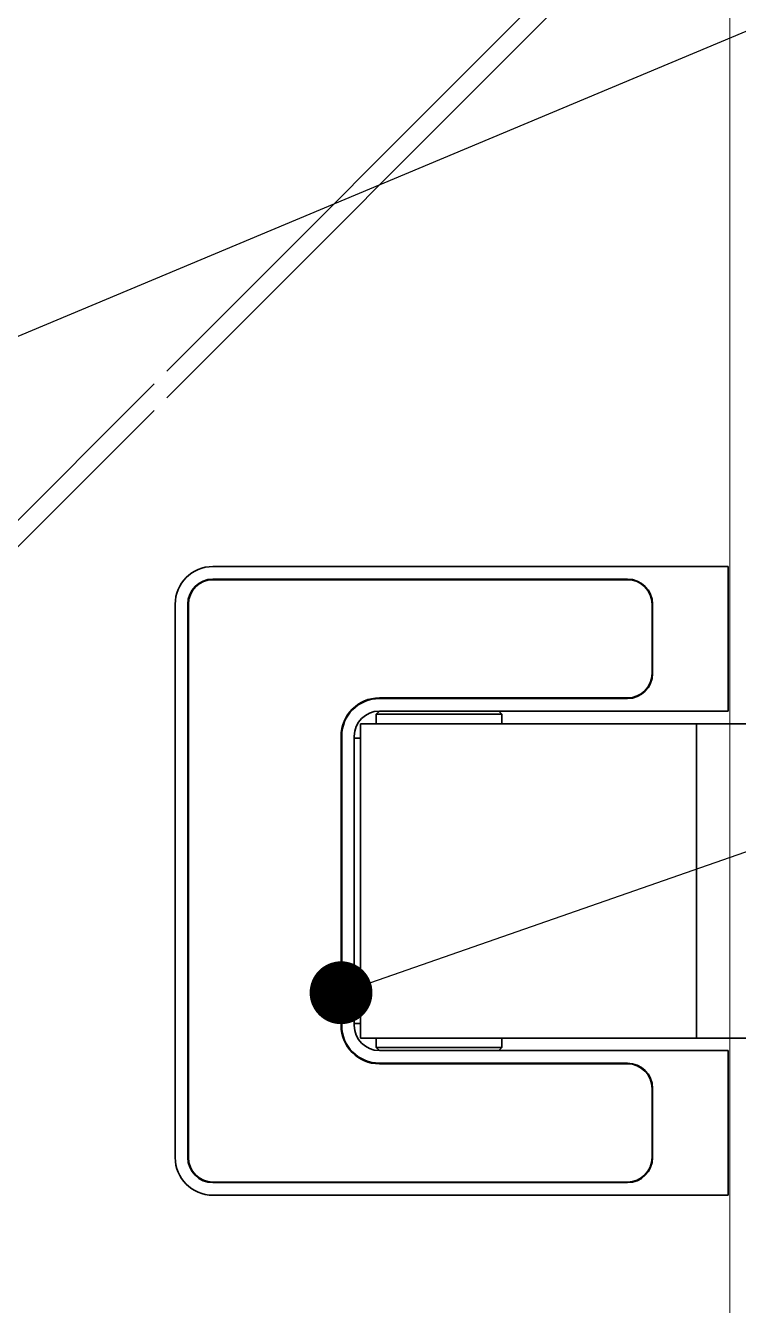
# Model space of a CAD drawing. Header units: inches. Extents: x 258415 to 640093, y 441672 to 945769.
# Drawn here: x 320763.5 to 320877, y 460882.9 to 461086.4 of the extents above; entities that cross this region are included whole.
import ezdxf

# ---------------------------------------------------------------- set-up
doc = ezdxf.new("R2010")
doc.units = ezdxf.units.IN
doc.header["$MEASUREMENT"] = 0
for name, color, linetype, lineweight in [('Beschlag', 5, 'Continuous', 35), ('CQ Glass Door', 4, 'Continuous', 0), ('CQ Hardware Accs.', 1, 'Continuous', 0)]:
    doc.layers.add(name, color=color, linetype=linetype, lineweight=lineweight)
doc.layers.add('CQ text label', color=3, linetype='Continuous')
doc.layers.add('CQ_callout', color=34, linetype='Continuous')
doc.styles.get("Standard").update_dxf_attribs({"font": 'arial.ttf'})
doc.dimstyles.get("Standard").update_dxf_attribs({"dimtxt": 0.18, "dimasz": 0.18, "dimexe": 0.18, "dimexo": 0.0625, "dimgap": 0.09, "dimtad": 0, "dimtih": 1, "dimtoh": 1, "dimdec": 4, "dimzin": 0, "dimdsep": 46, "dimtxsty": 'Standard', "dimcen": 0.09, "dimadec": 0, "dimazin": 0, "dimtfac": 1, "dimtdec": 4, "dimtofl": 0, "dimtmove": 0, "dimatfit": 3, "dimfxl": 1, "dimtolj": 1, "dimtzin": 0, "dimarcsym": 0})

# ---------------------------------------------------------------- blocks, each defined once
blk = doc.blocks.new('mwe agitus L_7110 elevation')
at = {"layer": 'Beschlag'}
for p, q in [((114908.69, 8162.08), (114832.69, 8162.08)), ((114908.69, 8162.08), (114914.69, 8162.08)), ((114914.69, 8139.08), (114914.69, 8162.08)), ((114832.69, 8160.08), (114898.69, 8160.08)), ((114832.69, 8159.98), (114898.69, 8159.98)), ((114826.69, 8068.08), (114826.69, 8156.08)), ((114828.69, 8068.08), (114828.69, 8156.08)), ((114828.79, 8068.08), (114828.79, 8156.08)), ((114902.59, 8156.08), (114902.59, 8145.08)), ((114902.69, 8156.08), (114902.69, 8145.08)), ((114898.69, 8141.18), (114859.19, 8141.18)), ((114898.69, 8141.08), (114859.19, 8141.08)), ((114859.19, 8139.08), (114858.69, 8138.58)), ((114878.69, 8138.58), (114858.69, 8138.58)), ((114858.69, 8137.08), (114858.69, 8138.58)), ((114859.19, 8139.08), (114908.69, 8139.08)), ((114878.19, 8139.08), (114878.69, 8138.58)), ((114878.69, 8137.08), (114878.69, 8138.58)), ((114914.69, 8139.08), (114908.69, 8139.08)), ((114856.19, 8137.08), (114868.69, 8137.08)), ((114856.19, 8134.78), (114856.19, 8137.08)), ((114909.69, 8137.08), (114868.69, 8137.08)), ((114917.69, 8137.08), (114909.69, 8137.08)), ((114909.69, 8131.08), (114909.69, 8137.08)), ((114853.09, 8135.08), (114853.09, 8089.08)), ((114853.19, 8135.08), (114853.19, 8089.08)), ((114855.19, 8089.08), (114855.19, 8135.08)), ((114856.19, 8134.78), (114855.19, 8134.78)), ((114856.19, 8134.78), (114856.19, 8089.38)), ((114909.69, 8131.08), (114909.69, 8093.08)), ((114909.69, 8087.08), (114909.69, 8093.08)), ((114855.19, 8089.38), (114856.19, 8089.38)), ((114856.19, 8087.08), (114856.19, 8089.38)), ((114868.69, 8087.08), (114856.19, 8087.08)), ((114858.69, 8087.08), (114858.69, 8085.58)), ((114858.69, 8085.58), (114878.69, 8085.58)), ((114859.19, 8085.08), (114858.69, 8085.58)), ((114868.69, 8087.08), (114909.69, 8087.08)), ((114878.19, 8085.08), (114878.69, 8085.58)), ((114878.69, 8087.08), (114878.69, 8085.58)), ((114917.69, 8087.08), (114909.69, 8087.08)), ((114908.69, 8085.08), (114859.19, 8085.08)), ((114908.69, 8085.08), (114914.69, 8085.08)), ((114914.69, 8062.08), (114914.69, 8085.08)), ((114859.19, 8083.08), (114898.69, 8083.08)), ((114859.19, 8082.98), (114898.69, 8082.98)), ((114902.59, 8079.08), (114902.59, 8068.08)), ((114902.69, 8079.08), (114902.69, 8068.08)), ((114898.69, 8064.18), (114832.69, 8064.18)), ((114898.69, 8064.08), (114832.69, 8064.08)), ((114832.69, 8062.08), (114908.69, 8062.08)), ((114914.69, 8062.08), (114908.69, 8062.08))]:
    blk.add_line(p, q, dxfattribs=at)
for centre, radius, start, end in [((114832.69, 8156.08), 6, 90, 180), ((114832.69, 8156.08), 4, 90, 180), ((114832.69, 8156.08), 3.9, 90, 180), ((114898.69, 8156.08), 4, 0, 90), ((114898.69, 8156.08), 3.9, 0, 90), ((114898.69, 8145.08), 3.9, 270, 0), ((114898.69, 8145.08), 4, 270, 0), ((114859.19, 8135.08), 6.1, 90, 180), ((114859.19, 8135.08), 6, 90, 180), ((114859.19, 8135.08), 4, 90, 180), ((114859.19, 8089.08), 6.1, 180, 270), ((114859.19, 8089.08), 6, 180, 270), ((114859.19, 8089.08), 4, 180, 270), ((114898.69, 8079.08), 4, 0, 90), ((114898.69, 8079.08), 3.9, 0, 90), ((114832.69, 8068.08), 6, 180, 270), ((114832.69, 8068.08), 4, 180, 270), ((114832.69, 8068.08), 3.9, 180, 270), ((114898.69, 8068.08), 3.9, 270, 0), ((114898.69, 8068.08), 4, 270, 0)]:
    blk.add_arc(centre, radius, start, end, dxfattribs=at)
blk = doc.blocks.new('FF-12 ELEVATION GLASS DOOR')
at = {"layer": 'CQ Glass Door', "lineweight": 0}
h = blk.add_hatch(dxfattribs=at)
h.set_pattern_fill('AR-RROOF', color=134, scale=300, angle=45)
h.set_pattern_definition([(45, (99007.84, -30582.87), (254.55844, 678.82251), [4500, -600, 1500, -300]), (45, (99183.9, -30194.66), (-494.26764, 70.00357), [900, -99, 1800, -225]), (45, (98933.6, -30296.49), (960.958116, 1245.21504), [2400, -420, 1200, -300])])
h.paths.add_polyline_path([(320076.46, 452520.68), (319656.13, 452520.68), (319656.13, 450320.66), (320076.46, 450320.66)])
h.paths.add_polyline_path([(320784.46, 452520.68), (320078.46, 452520.68), (320078.46, 450322.66), (320784.46, 450322.66)])
h.paths.add_polyline_path([(320786.46, 452520.68), (320876.13, 452520.68), (320876.13, 450320.66), (320786.46, 450320.66)])
at = {"layer": 'CQ Glass Door', "lineweight": 0, "elevation": 0}
blk.add_lwpolyline([(320876.13, 450320.7), (320651.4, 450320.66), (320651.4, 452520.68), (320876.13, 452520.68)], close=True, dxfattribs=at)
at = {"layer": 'CQ Hardware Accs.'}
blk.add_blockref('mwe agitus L_7110 elevation', (205961.13, 443415.18, 0), dxfattribs=at)

msp = doc.modelspace()

# ---------------------------------------------------------------- block references
at = {"layer": 'CQ text label'}
msp.add_blockref('FF-12 ELEVATION GLASS DOOR', (-0.452, 9423.153, 0), dxfattribs=at)

# ---------------------------------------------------------------- leaders
at = {"layer": 'CQ_callout'}
for points in [[(320049.45, 460738.665, 0), (321672.985, 461418.187, 0), (321874.388, 461418.187, 0)], [(320813.767, 460932.621, 0), (321672.985, 461231.502, 0), (321874.388, 461231.502, 0)]]:
    msp.add_leader(points, dimstyle='Standard', override={"dimasz": 10, "dimldrblk": 'Dot', "dimfxl": 0.1, "dimarcsym": 2}, dxfattribs=at)

doc.saveas('drawing.dxf')
